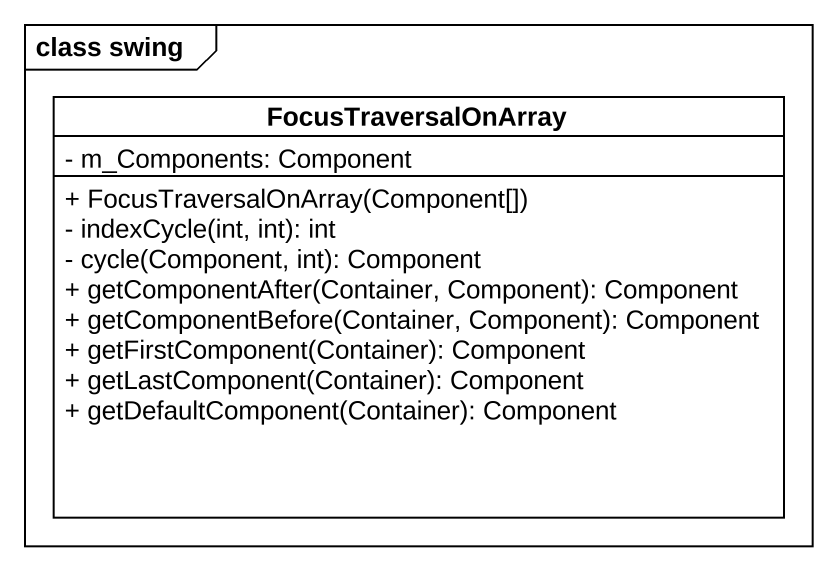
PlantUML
@startuml
mainframe class swing
hide circle
hide empty members
skinparam classAttributeIconSize 0
class FocusTraversalOnArray {
  - m_Components: Component
  + FocusTraversalOnArray(Component[])
  - indexCycle(int, int): int
  - cycle(Component, int): Component
  + getComponentAfter(Container, Component): Component
  + getComponentBefore(Container, Component): Component
  + getFirstComponent(Container): Component
  + getLastComponent(Container): Component
  + getDefaultComponent(Container): Component
}
@enduml
